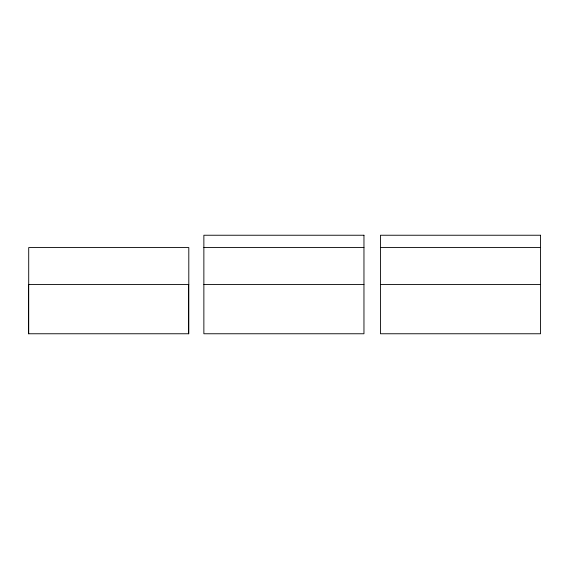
<?xml version="1.0" encoding="UTF-8"?>
<svg xmlns="http://www.w3.org/2000/svg" width="569" height="569" viewBox="0 0 569 569"><rect width="100%" height="100%" fill="white"/><g stroke="black" fill="none" stroke-linecap="round" stroke-linejoin="round"><path stroke-width="0.85" d="M203.866 247.558L363.961 247.558M380.455 247.558L540.55 247.558M188.801 284.5L28.45 284.5L28.45 333.761L188.801 333.761L188.801 247.558L28.706 247.558L28.706 333.761M203.866 284.5L363.961 284.5M380.455 284.5L540.55 284.5M188.545 284.5L188.545 333.761M363.961 235.239L203.866 235.239L203.866 333.761L363.961 333.761L363.961 235.239M540.55 235.239L380.455 235.239L380.455 333.761L540.55 333.761L540.55 235.239"/></g></svg>
